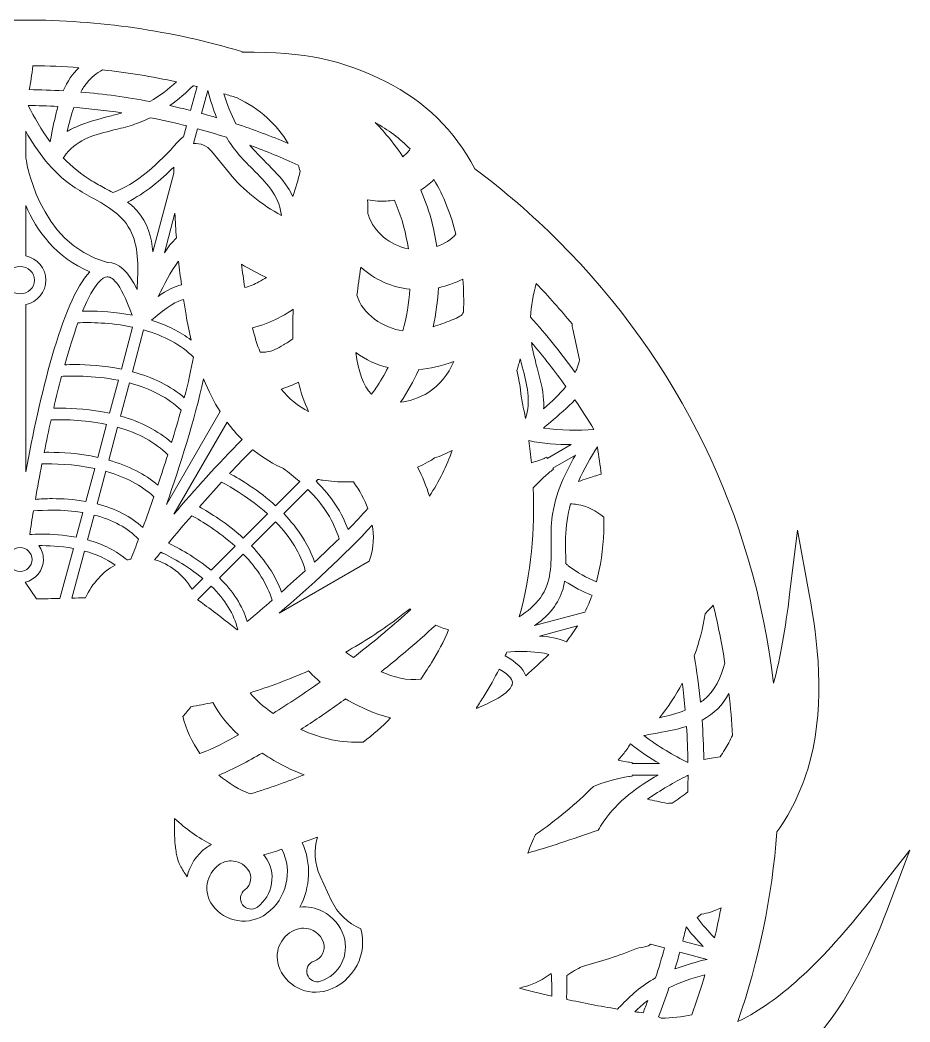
# Model space of a CAD drawing. Header units: millimetres. Extents: x 24 to 1458, y -318 to -24.
# Drawn here: x 1289.9 to 1457.6, y -222.5 to -33.7 of the extents above; entities that cross this region are included whole.
import ezdxf

# ---------------------------------------------------------------- set-up
doc = ezdxf.new("R2010")
doc.units = ezdxf.units.MM
doc.header["$MEASUREMENT"] = 0
doc.layers.add('Layer 1', color=7, linetype='Continuous')

msp = doc.modelspace()

# ---------------------------------------------------------------- linework, layer by layer
at = {"layer": 'Layer 1', "lineweight": 0}
for points, knots in [([(1450.06, -199.76), (1441.17, -211.04), (1433.61, -218.09), (1426.26, -221.92), (1425.91, -222.11), (1425.56, -222.28), (1425.19, -222.46), (1429.17, -210.97), (1431.65, -198.96), (1432.57, -186.73), (1435.46, -182.67), (1437.59, -178.06), (1438.89, -173.01), (1441.72, -162.01), (1440.25, -150.6), (1438.65, -141.89), (1438.65, -141.89), (1436.43, -129.85), (1436.43, -129.85), (1436.43, -129.85), (1434.96, -142), (1434.96, -142), (1434.18, -148.44), (1433.19, -153.93), (1431.95, -158.7), (1428.16, -126.94), (1414.15, -98.15), (1391.36, -75.36), (1386.45, -70.46), (1381.16, -65.88), (1375.62, -61.75), (1371.84, -54.53), (1366.21, -49.03), (1358.91, -45.38), (1350.46, -41.16), (1343.87, -39.79), (1331.86, -39.76), (1331.86, -39.76), (1331.77, -39.7), (1331.77, -39.7), (1331.77, -39.7), (1331.68, -39.66), (1331.68, -39.66), (1318.5, -35.72), (1304.76, -33.73), (1290.86, -33.73), (1277.04, -33.73), (1263.38, -35.71), (1250.25, -39.61), (1236.73, -39.43), (1229.9, -40.71), (1221.01, -45.1), (1212.74, -49.19), (1206.62, -55.64), (1202.85, -64.26), (1198.46, -67.73), (1194.25, -71.46), (1190.36, -75.36), (1178.25, -87.47), (1168.55, -101.4), (1161.52, -116.77), (1154.72, -131.63), (1150.59, -147.48), (1149.23, -163.89), (1147.17, -157.94), (1145.65, -150.56), (1144.58, -141.42), (1144.58, -141.42), (1143.15, -129.25), (1143.15, -129.25), (1143.15, -129.25), (1140.89, -141.29), (1140.89, -141.29), (1139.25, -149.99), (1137.73, -161.4), (1140.52, -172.41), (1142.16, -178.88), (1145.22, -184.76), (1149.37, -189.42), (1150.46, -200.93), (1152.94, -212.25), (1156.75, -223.1), (1155.46, -222.6), (1154.19, -222.02), (1152.95, -221.37), (1145.62, -217.5), (1138.09, -210.43), (1129.24, -199.11), (1129.24, -199.11), (1121.7, -189.46), (1121.7, -189.46), (1121.7, -189.46), (1126.02, -200.92), (1126.02, -200.92), (1129.15, -209.2), (1133.78, -219.73), (1141.9, -227.7), (1148.04, -233.73), (1155.66, -237.66), (1163.36, -238.78), (1167.64, -247.45), (1172.86, -255.72), (1178.87, -263.39), (1177.03, -267.47), (1174.99, -273), (1175.47, -276.57), (1175.69, -278.15), (1176.34, -279.33), (1177.42, -280.09), (1178.08, -284.55), (1180.56, -287.81), (1181.31, -288.7), (1182.15, -289.71), (1183.21, -290.63), (1184.49, -291.44), (1187.1, -293.11), (1190.3, -293.99), (1193.75, -294), (1194.51, -293.99), (1195.23, -293.96), (1195.89, -293.89), (1195.89, -293.89), (1199.12, -293.55), (1199.12, -293.55), (1199.12, -293.55), (1197.2, -290.94), (1197.2, -290.94), (1196.11, -289.43), (1195.37, -287.52), (1195.1, -285.48), (1196.21, -286.44), (1196.89, -287.61), (1197.65, -288.93), (1197.65, -288.93), (1199.96, -292.91), (1199.96, -292.91), (1199.96, -292.91), (1201.08, -288.45), (1201.08, -288.45), (1201.25, -287.77), (1201.37, -287.07), (1201.45, -286.34), (1213.95, -296.5), (1227.92, -304.37), (1242.97, -309.75), (1258.28, -315.22), (1274.39, -317.99), (1290.86, -317.99), (1322.72, -317.99), (1352.75, -307.74), (1377.75, -288.34), (1377.79, -288.5), (1377.82, -288.66), (1377.86, -288.81), (1377.86, -288.81), (1378.96, -293.27), (1378.96, -293.27), (1378.96, -293.27), (1381.28, -289.3), (1381.28, -289.3), (1382.05, -287.99), (1382.74, -286.82), (1383.86, -285.87), (1383.57, -287.9), (1382.83, -289.81), (1381.73, -291.31), (1381.73, -291.31), (1379.8, -293.92), (1379.8, -293.92), (1379.8, -293.92), (1383.03, -294.27), (1383.03, -294.27), (1383.74, -294.34), (1384.46, -294.38), (1385.21, -294.39), (1388.64, -294.39), (1391.83, -293.51), (1394.44, -291.86), (1395.72, -291.06), (1396.79, -290.14), (1397.63, -289.14), (1398.38, -288.25), (1400.87, -285), (1401.55, -280.54), (1402.64, -279.79), (1403.3, -278.61), (1403.52, -277.03), (1403.95, -273.89), (1402.39, -269.18), (1400.98, -265.72), (1407.77, -257.43), (1413.6, -248.39), (1418.33, -238.84), (1425.13, -237.33), (1431.85, -233.59), (1437.28, -228.3), (1445.43, -220.37), (1450.11, -209.85), (1453.27, -201.58), (1453.27, -201.58), (1457.64, -190.14), (1457.64, -190.14), (1457.64, -190.14), (1450.06, -199.76), (1450.06, -199.76)], [0, 0, 0, 0, 1, 1, 1, 2, 2, 2, 3, 3, 3, 4, 4, 4, 5, 5, 5, 6, 6, 6, 7, 7, 7, 8, 8, 8, 9, 9, 9, 10, 10, 10, 11, 11, 11, 12, 12, 12, 13, 13, 13, 14, 14, 14, 15, 15, 15, 16, 16, 16, 17, 17, 17, 18, 18, 18, 19, 19, 19, 20, 20, 20, 21, 21, 21, 22, 22, 22, 23, 23, 23, 24, 24, 24, 25, 25, 25, 26, 26, 26, 27, 27, 27, 28, 28, 28, 29, 29, 29, 30, 30, 30, 31, 31, 31, 32, 32, 32, 33, 33, 33, 34, 34, 34, 35, 35, 35, 36, 36, 36, 37, 37, 37, 38, 38, 38, 39, 39, 39, 40, 40, 40, 41, 41, 41, 42, 42, 42, 43, 43, 43, 44, 44, 44, 45, 45, 45, 46, 46, 46, 47, 47, 47, 48, 48, 48, 49, 49, 49, 50, 50, 50, 51, 51, 51, 52, 52, 52, 53, 53, 53, 54, 54, 54, 55, 55, 55, 56, 56, 56, 57, 57, 57, 58, 58, 58, 59, 59, 59, 60, 60, 60, 61, 61, 61, 62, 62, 62, 63, 63, 63, 64, 64, 64, 65, 65, 65, 66, 66, 66, 67, 67, 67, 68, 68, 68, 68]), ([(1292.33, -42.34), (1295.23, -42.37), (1298.13, -42.49), (1301.01, -42.71), (1299.81, -43.85), (1298.84, -45.29), (1298.07, -47.07), (1295.91, -46.94), (1293.75, -46.87), (1291.63, -46.84), (1291.91, -45.62), (1292.14, -44.05), (1292.33, -42.34)], [0, 0, 0, 0, 1, 1, 1, 2, 2, 2, 3, 3, 3, 4, 4, 4, 4]), ([(1302.48, -45.6), (1303.36, -44.51), (1304.37, -43.73), (1305.48, -43.12), (1310.17, -43.63), (1314.81, -44.38), (1319.41, -45.38), (1317.87, -46.76), (1316.21, -48.05), (1314.37, -49.08), (1310.07, -48.27), (1305.7, -47.67), (1301.35, -47.3), (1301.7, -46.67), (1302.07, -46.11), (1302.48, -45.6)], [0, 0, 0, 0, 1, 1, 1, 2, 2, 2, 3, 3, 3, 4, 4, 4, 5, 5, 5, 5]), ([(1323.28, -46.28), (1323.28, -46.28), (1322.07, -50.78), (1322.07, -50.78), (1320.81, -50.46), (1319.5, -50.15), (1318.16, -49.86), (1319.77, -48.69), (1321.23, -47.4), (1322.56, -46.1), (1322.8, -46.16), (1323.04, -46.22), (1323.28, -46.28)], [0, 0, 0, 0, 1, 1, 1, 2, 2, 2, 3, 3, 3, 4, 4, 4, 4]), ([(1325.3, -47), (1325.81, -48.96), (1326.35, -50.62), (1326.96, -52.13), (1326.08, -51.87), (1325.14, -51.6), (1324.14, -51.33), (1324.14, -51.33), (1325.3, -47), (1325.3, -47)], [0, 0, 0, 0, 1, 1, 1, 2, 2, 2, 3, 3, 3, 3]), ([(1330.7, -48.35), (1335.22, -50.45), (1338.36, -53.5), (1340.43, -56.97), (1340.4, -56.96), (1340.37, -56.94), (1340.34, -56.93), (1337.21, -55.61), (1333.93, -54.38), (1330.59, -53.27), (1329.66, -51.5), (1328.95, -49.64), (1328.35, -47.64), (1329.14, -47.87), (1329.92, -48.11), (1330.7, -48.35)], [0, 0, 0, 0, 1, 1, 1, 2, 2, 2, 3, 3, 3, 4, 4, 4, 5, 5, 5, 5]), ([(1297.05, -50.02), (1296.6, -51.6), (1296.26, -53.28), (1295.93, -54.91), (1295.81, -55.49), (1295.69, -56.08), (1295.56, -56.67), (1293.94, -54.45), (1292.59, -52.02), (1291.45, -49.84), (1293.27, -49.86), (1295.15, -49.92), (1297.05, -50.02)], [0, 0, 0, 0, 1, 1, 1, 2, 2, 2, 3, 3, 3, 4, 4, 4, 4]), ([(1298.78, -54.76), (1299.15, -53.19), (1299.54, -51.65), (1300.06, -50.2), (1303.05, -50.43), (1306.08, -50.77), (1309.1, -51.22), (1308.24, -51.48), (1307.37, -51.71), (1306.51, -51.93), (1304.57, -52.45), (1302.56, -52.98), (1300.65, -53.78), (1299.99, -54.06), (1299.36, -54.39), (1298.78, -54.76)], [0, 0, 0, 0, 1, 1, 1, 2, 2, 2, 3, 3, 3, 4, 4, 4, 5, 5, 5, 5]), ([(1307.59, -54.45), (1308.74, -54.17), (1309.92, -53.88), (1311.09, -53.51), (1312.22, -53.15), (1313.31, -52.7), (1314.43, -52.14), (1316.72, -52.58), (1319.03, -53.1), (1321.3, -53.67), (1321.3, -53.67), (1320.74, -55.76), (1320.74, -55.76), (1320.53, -55.83), (1320.35, -55.95), (1320.19, -56.13), (1316.82, -59.81), (1313, -63.98), (1307.8, -66.11), (1307.67, -66.16), (1307.54, -66.21), (1307.41, -66.26), (1306.93, -65.99), (1306.44, -65.72), (1305.95, -65.45), (1305.09, -64.99), (1304.28, -64.55), (1303.52, -64.07), (1301.46, -62.8), (1299.67, -61.36), (1298.07, -59.68), (1298.25, -59.42), (1298.43, -59.18), (1298.61, -58.95), (1300.92, -56.08), (1304.16, -55.29), (1307.59, -54.45)], [0, 0, 0, 0, 1, 1, 1, 2, 2, 2, 3, 3, 3, 4, 4, 4, 5, 5, 5, 6, 6, 6, 7, 7, 7, 8, 8, 8, 9, 9, 9, 10, 10, 10, 11, 11, 11, 12, 12, 12, 12]), ([(1290.99, -54.69), (1293.17, -58.5), (1295.83, -62.26), (1299.89, -65.04), (1301.03, -65.81), (1302.23, -66.49), (1303.4, -67.15), (1306.51, -68.9), (1309.45, -70.55), (1310.94, -73.84), (1312.33, -76.9), (1312.19, -80.74), (1311.97, -84.52), (1310.3, -81.09), (1308.49, -79.41), (1306.46, -79.41), (1306.43, -79.41), (1306.4, -79.41), (1306.37, -79.41), (1293.14, -75.93), (1290.99, -59.58), (1290.99, -59.58), (1290.99, -59.58), (1290.99, -54.69), (1290.99, -54.69)], [0, 0, 0, 0, 1, 1, 1, 2, 2, 2, 3, 3, 3, 4, 4, 4, 5, 5, 5, 6, 6, 6, 7, 7, 7, 8, 8, 8, 8]), ([(1328.8, -55.82), (1329.45, -56.9), (1330.13, -57.87), (1330.9, -58.78), (1331.78, -59.84), (1332.76, -60.82), (1333.71, -61.77), (1336.23, -64.3), (1338.62, -66.69), (1339.15, -70.28), (1339.17, -70.38), (1339.18, -70.47), (1339.19, -70.56), (1335.48, -68.56), (1331.94, -65.73), (1329.39, -62.61), (1329.39, -62.61), (1325.98, -58.44), (1325.98, -58.44), (1325.14, -57.42), (1323.89, -56.9), (1322.63, -56.98), (1322.63, -56.98), (1323.37, -54.21), (1323.37, -54.21), (1325.2, -54.71), (1327.02, -55.25), (1328.8, -55.82)], [0, 0, 0, 0, 1, 1, 1, 2, 2, 2, 3, 3, 3, 4, 4, 4, 5, 5, 5, 6, 6, 6, 7, 7, 7, 8, 8, 8, 9, 9, 9, 9]), ([(1363.44, -58.03), (1363.05, -58.58), (1362.59, -59.07), (1362.06, -59.48), (1360.99, -57.85), (1359.81, -56.3), (1358.54, -54.85), (1357.99, -54.22), (1357.42, -53.61), (1356.84, -53.02), (1359.29, -54.4), (1361.51, -56.08), (1363.44, -58.03)], [0, 0, 0, 0, 1, 1, 1, 2, 2, 2, 3, 3, 3, 4, 4, 4, 4]), ([(1342.7, -62.21), (1342.35, -63.82), (1341.84, -65.44), (1341.31, -66.98), (1341.04, -66.38), (1340.72, -65.79), (1340.35, -65.22), (1339.18, -63.46), (1337.69, -61.98), (1336.25, -60.55), (1335.4, -59.7), (1334.52, -58.83), (1333.73, -57.91), (1333.57, -57.72), (1333.41, -57.53), (1333.25, -57.34), (1336.32, -58.46), (1339.36, -59.7), (1342.33, -61.05), (1342.46, -61.44), (1342.59, -61.82), (1342.7, -62.21)], [0, 0, 0, 0, 1, 1, 1, 2, 2, 2, 3, 3, 3, 4, 4, 4, 5, 5, 5, 6, 6, 6, 7, 7, 7, 7]), ([(1318.89, -61.43), (1318.89, -61.43), (1318.91, -62.58), (1318.91, -62.58), (1318.91, -62.58), (1314.93, -77.43), (1314.93, -77.43), (1314.72, -74.69), (1313.97, -71.93), (1311.91, -69.62), (1311.43, -69.08), (1310.85, -68.55), (1310.17, -68.04), (1313.56, -66.34), (1316.37, -63.94), (1318.89, -61.43)], [0, 0, 0, 0, 1, 1, 1, 2, 2, 2, 3, 3, 3, 4, 4, 4, 5, 5, 5, 5]), ([(1367.91, -63.8), (1369.72, -66.83), (1371.12, -70.28), (1372.06, -74.1), (1371.15, -75.11), (1369.91, -75.9), (1368.46, -76.4), (1367.94, -72.76), (1366.93, -69.19), (1365.45, -65.78), (1366.33, -65.22), (1367.15, -64.55), (1367.91, -63.8)], [0, 0, 0, 0, 1, 1, 1, 2, 2, 2, 3, 3, 3, 4, 4, 4, 4]), ([(1355.41, -67.59), (1356.02, -67.72), (1356.65, -67.8), (1357.31, -67.84), (1358.36, -67.91), (1359.42, -67.86), (1360.47, -67.68), (1360.59, -67.95), (1360.7, -68.21), (1360.81, -68.48), (1361.91, -71.14), (1362.67, -73.95), (1363.1, -76.84), (1359.64, -76.2), (1356.64, -73.74), (1355.58, -70.53), (1355.54, -70.42), (1355.5, -70.31), (1355.45, -70.2), (1355.46, -69.33), (1355.45, -68.46), (1355.41, -67.59)], [0, 0, 0, 0, 1, 1, 1, 2, 2, 2, 3, 3, 3, 4, 4, 4, 5, 5, 5, 6, 6, 6, 7, 7, 7, 7]), ([(1290.99, -68.7), (1293.04, -73.36), (1296.68, -78.56), (1303.05, -81.16), (1297.77, -86.75), (1293.52, -105.2), (1290.99, -118.84), (1290.99, -118.84), (1290.99, -87.36), (1290.99, -87.36), (1293.18, -86.88), (1294.79, -84.97), (1294.79, -82.76), (1294.79, -80.54), (1293.18, -78.64), (1290.99, -78.16), (1290.99, -78.16), (1290.99, -68.7), (1290.99, -68.7)], [0, 0, 0, 0, 1, 1, 1, 2, 2, 2, 3, 3, 3, 4, 4, 4, 5, 5, 5, 6, 6, 6, 6]), ([(1317.11, -77.59), (1317.11, -77.59), (1319.1, -70.14), (1319.1, -70.14), (1319.17, -71.71), (1319.26, -73.25), (1319.38, -74.79), (1318.52, -75.62), (1317.77, -76.58), (1317.11, -77.59)], [0, 0, 0, 0, 1, 1, 1, 2, 2, 2, 3, 3, 3, 3]), ([(1319.72, -79.26), (1319.74, -79.23), (1319.76, -79.2), (1319.78, -79.18), (1319.94, -80.64), (1320.13, -82.13), (1320.34, -83.66), (1319.06, -83.94), (1317.6, -84.66), (1315.92, -85.84), (1315.92, -85.84), (1315.93, -85.84), (1315.93, -85.83), (1317.07, -83.55), (1318.25, -81.2), (1319.72, -79.26)], [0, 0, 0, 0, 1, 1, 1, 2, 2, 2, 3, 3, 3, 4, 4, 4, 5, 5, 5, 5]), ([(1292.65, -82.76), (1292.65, -84.18), (1291.42, -85.34), (1289.92, -85.34), (1288.41, -85.34), (1287.18, -84.18), (1287.18, -82.76), (1287.18, -81.34), (1288.41, -80.18), (1289.92, -80.18), (1291.42, -80.18), (1292.65, -81.34), (1292.65, -82.76)], [0, 0, 0, 0, 1, 1, 1, 2, 2, 2, 3, 3, 3, 4, 4, 4, 4]), ([(1334.91, -83.08), (1334.11, -83.5), (1333.19, -83.93), (1332.26, -84.14), (1332.03, -82.63), (1331.83, -81.18), (1331.66, -79.76), (1333.2, -80.69), (1334.78, -81.52), (1336.38, -82.24), (1335.95, -82.51), (1335.47, -82.79), (1334.91, -83.08)], [0, 0, 0, 0, 1, 1, 1, 2, 2, 2, 3, 3, 3, 4, 4, 4, 4]), ([(1354.16, -80.31), (1356.66, -82.62), (1359.91, -84.09), (1363.4, -84.47), (1363.23, -87.11), (1362.78, -89.72), (1362.05, -92.27), (1358.6, -91.93), (1354.21, -89.01), (1353.42, -85.56), (1353.6, -83.9), (1353.85, -82.14), (1354.16, -80.31)], [0, 0, 0, 0, 1, 1, 1, 2, 2, 2, 3, 3, 3, 4, 4, 4, 4]), ([(1301.68, -88.6), (1303.95, -83.13), (1305.57, -82.19), (1306.34, -82.13), (1307, -82.09), (1308.75, -82.74), (1311.02, -89.36), (1307.82, -88.74), (1304.84, -88.58), (1302.7, -88.58), (1302.34, -88.58), (1301.99, -88.59), (1301.68, -88.6)], [0, 0, 0, 0, 1, 1, 1, 2, 2, 2, 3, 3, 3, 4, 4, 4, 4]), ([(1373.5, -88.76), (1373.19, -89.44), (1372.73, -89.68), (1371.2, -90.29), (1370.11, -90.72), (1368.95, -91.16), (1367.75, -91.52), (1368.3, -89.11), (1368.65, -86.64), (1368.79, -84.17), (1370.36, -83.82), (1371.93, -83.26), (1373.38, -82.53), (1373.53, -84.59), (1373.57, -86.68), (1373.5, -88.76)], [0, 0, 0, 0, 1, 1, 1, 2, 2, 2, 3, 3, 3, 4, 4, 4, 5, 5, 5, 5]), ([(1387.18, -83.37), (1389.53, -85.82), (1391.81, -88.37), (1393.97, -90.99), (1393.96, -91.32), (1393.99, -91.66), (1394.07, -91.99), (1394.07, -91.99), (1395.36, -97.77), (1395.36, -97.77), (1395.25, -98.28), (1395.11, -98.79), (1394.91, -99.3), (1394.8, -99.58), (1394.68, -99.85), (1394.54, -100.13), (1391.95, -96.55), (1389.12, -93.04), (1386.14, -89.71), (1386.26, -87.6), (1386.63, -85.53), (1387.18, -83.37)], [0, 0, 0, 0, 1, 1, 1, 2, 2, 2, 3, 3, 3, 4, 4, 4, 5, 5, 5, 6, 6, 6, 7, 7, 7, 7]), ([(1320.73, -86.37), (1320.88, -87.32), (1321.03, -88.28), (1321.2, -89.26), (1321.48, -90.95), (1321.81, -92.55), (1322.18, -94.06), (1320.08, -92.47), (1317.57, -91.2), (1314.67, -90.29), (1317.71, -87.66), (1319.59, -86.67), (1320.73, -86.37)], [0, 0, 0, 0, 1, 1, 1, 2, 2, 2, 3, 3, 3, 4, 4, 4, 4]), ([(1341.34, -93.78), (1340.78, -94.25), (1340.14, -94.64), (1339.57, -94.96), (1338.47, -95.59), (1337.4, -96.16), (1336.44, -96.28), (1336.06, -96.33), (1335.64, -96.34), (1335.16, -96.31), (1334.61, -94.89), (1334.12, -93.35), (1333.7, -91.72), (1335.55, -91.34), (1337.19, -90.6), (1338.59, -89.89), (1339.64, -89.35), (1340.58, -88.81), (1341.42, -88.24), (1341.31, -90.18), (1341.28, -92.04), (1341.34, -93.78)], [0, 0, 0, 0, 1, 1, 1, 2, 2, 2, 3, 3, 3, 4, 4, 4, 5, 5, 5, 6, 6, 6, 7, 7, 7, 7]), ([(1311.13, -91.61), (1311.13, -91.61), (1309.01, -99.51), (1309.01, -99.51), (1305.66, -98.82), (1302.53, -98.65), (1300.29, -98.65), (1299.52, -98.65), (1298.86, -98.67), (1298.33, -98.7), (1299.17, -95.68), (1300.01, -93.02), (1300.83, -90.78), (1303, -90.69), (1306.9, -90.71), (1311.13, -91.61)], [0, 0, 0, 0, 1, 1, 1, 2, 2, 2, 3, 3, 3, 4, 4, 4, 5, 5, 5, 5]), ([(1322.59, -97.25), (1322.18, -99.5), (1321.61, -102.07), (1320.87, -104.91), (1318.3, -102.71), (1315.02, -101.07), (1311.1, -100.01), (1311.1, -100.01), (1313.21, -92.13), (1313.21, -92.13), (1317.12, -93.23), (1320.27, -94.95), (1322.59, -97.25)], [0, 0, 0, 0, 1, 1, 1, 2, 2, 2, 3, 3, 3, 4, 4, 4, 4]), ([(1388.59, -105.39), (1388.46, -103.29), (1387.92, -101.26), (1387.38, -99.3), (1387.07, -98.14), (1386.75, -96.94), (1386.52, -95.75), (1386.43, -95.33), (1386.37, -94.91), (1386.31, -94.47), (1388.58, -97.16), (1390.75, -99.96), (1392.78, -102.8), (1391.6, -104.25), (1390.18, -105.58), (1388.59, -106.98), (1388.62, -106.46), (1388.63, -105.93), (1388.59, -105.39)], [0, 0, 0, 0, 1, 1, 1, 2, 2, 2, 3, 3, 3, 4, 4, 4, 5, 5, 5, 6, 6, 6, 6]), ([(1359.28, -99.23), (1358.57, -100.6), (1357.8, -101.9), (1356.98, -103.12), (1356.71, -103.51), (1356.42, -103.88), (1356.14, -104.23), (1354.63, -102.64), (1353.65, -99.98), (1353.23, -96.41), (1355.05, -97.75), (1357.1, -98.71), (1359.28, -99.23)], [0, 0, 0, 0, 1, 1, 1, 2, 2, 2, 3, 3, 3, 4, 4, 4, 4]), ([(1365.04, -99.62), (1367.14, -99.43), (1369.33, -98.92), (1371.68, -98.06), (1370.58, -100.56), (1369, -102.5), (1366.97, -103.83), (1365.03, -105.09), (1363.09, -105.59), (1361.64, -105.77), (1362.93, -103.83), (1364.05, -101.81), (1364.99, -99.74), (1365.01, -99.7), (1365.02, -99.66), (1365.04, -99.62)], [0, 0, 0, 0, 1, 1, 1, 2, 2, 2, 3, 3, 3, 4, 4, 4, 5, 5, 5, 5]), ([(1384.17, -97.55), (1384.3, -98.06), (1384.44, -98.58), (1384.57, -99.08), (1385.46, -102.41), (1386.29, -105.56), (1385.16, -108.81), (1384.99, -107.85), (1384.81, -106.91), (1384.63, -105.99), (1384.63, -105.99), (1384.27, -104.23), (1384.27, -104.23), (1384.27, -104.18), (1384.27, -104.13), (1384.28, -104.08), (1384.28, -103.93), (1384.27, -103.78), (1384.26, -103.64), (1384.26, -103.64), (1384.25, -103.56), (1384.25, -103.56), (1384.25, -103.49), (1384.24, -103.42), (1384.22, -103.33), (1384.05, -102.15), (1383.83, -100.95), (1383.57, -99.75), (1383.79, -99.03), (1383.99, -98.3), (1384.17, -97.55)], [0, 0, 0, 0, 1, 1, 1, 2, 2, 2, 3, 3, 3, 4, 4, 4, 5, 5, 5, 6, 6, 6, 7, 7, 7, 8, 8, 8, 9, 9, 9, 10, 10, 10, 10]), ([(1308.45, -101.62), (1308.45, -101.62), (1306.78, -107.83), (1306.78, -107.83), (1303.28, -107.06), (1299.99, -106.88), (1297.63, -106.88), (1297.12, -106.88), (1296.66, -106.89), (1296.25, -106.9), (1296.74, -104.79), (1297.24, -102.77), (1297.74, -100.88), (1299.21, -100.79), (1303.62, -100.65), (1308.45, -101.62)], [0, 0, 0, 0, 1, 1, 1, 2, 2, 2, 3, 3, 3, 4, 4, 4, 5, 5, 5, 5]), ([(1317.51, -125), (1320.04, -117.77), (1322.85, -108.97), (1324.5, -101.37), (1325.43, -103.67), (1326.47, -105.71), (1327.6, -107.51), (1327.6, -107.51), (1317.51, -125), (1317.51, -125)], [0, 0, 0, 0, 1, 1, 1, 2, 2, 2, 3, 3, 3, 3]), ([(1339.1, -103.27), (1340.27, -102.96), (1341.36, -102.47), (1342.37, -101.95), (1342.85, -103.98), (1343.49, -105.82), (1344.3, -107.48), (1342.35, -106.52), (1340.61, -105.11), (1339.1, -103.27)], [0, 0, 0, 0, 1, 1, 1, 2, 2, 2, 3, 3, 3, 3]), ([(1308.86, -108.35), (1308.86, -108.35), (1310.53, -102.11), (1310.53, -102.11), (1314.57, -103.2), (1317.84, -104.92), (1320.25, -107.24), (1319.72, -109.18), (1319.12, -111.24), (1318.47, -113.36), (1315.95, -111.13), (1312.72, -109.45), (1308.86, -108.35)], [0, 0, 0, 0, 1, 1, 1, 2, 2, 2, 3, 3, 3, 4, 4, 4, 4]), ([(1388.54, -110.62), (1388.99, -110.23), (1389.44, -109.85), (1389.88, -109.48), (1391.47, -108.15), (1393.1, -106.77), (1394.49, -105.29), (1395.74, -107.14), (1396.94, -109.02), (1398.08, -110.91), (1395.17, -111.04), (1391.83, -111.1), (1388.54, -110.62)], [0, 0, 0, 0, 1, 1, 1, 2, 2, 2, 3, 3, 3, 4, 4, 4, 4]), ([(1306.22, -109.94), (1306.22, -109.94), (1304.56, -116.14), (1304.56, -116.14), (1301.01, -115.36), (1297.66, -115.19), (1295.37, -115.19), (1295.05, -115.19), (1294.74, -115.19), (1294.46, -115.2), (1294.88, -113.11), (1295.31, -111.05), (1295.76, -109.07), (1297.67, -109), (1301.8, -108.99), (1306.22, -109.94)], [0, 0, 0, 0, 1, 1, 1, 2, 2, 2, 3, 3, 3, 4, 4, 4, 5, 5, 5, 5]), ([(1331.75, -112.8), (1327.25, -117.32), (1322.73, -122.38), (1318.91, -126.86), (1318.91, -126.86), (1328.94, -109.49), (1328.94, -109.49), (1329.84, -110.72), (1330.78, -111.81), (1331.75, -112.8)], [0, 0, 0, 0, 1, 1, 1, 2, 2, 2, 3, 3, 3, 3]), ([(1306.64, -116.66), (1306.64, -116.66), (1308.3, -110.46), (1308.3, -110.46), (1312.24, -111.58), (1315.42, -113.32), (1317.76, -115.64), (1317.18, -117.49), (1316.55, -119.41), (1315.89, -121.36), (1313.42, -119.29), (1310.32, -117.71), (1306.64, -116.66)], [0, 0, 0, 0, 1, 1, 1, 2, 2, 2, 3, 3, 3, 4, 4, 4, 4]), ([(1393.77, -113.74), (1393.77, -113.74), (1389.27, -116.33), (1389.27, -116.33), (1389.27, -116.33), (1389.18, -116.12), (1389.18, -116.12), (1389.18, -116.12), (1388.73, -116.32), (1388.73, -116.32), (1388.71, -116.33), (1387.79, -116.73), (1386.28, -117.17), (1386.15, -115.75), (1385.99, -114.35), (1385.81, -112.99), (1388.51, -113.57), (1391.18, -113.73), (1393.77, -113.74)], [0, 0, 0, 0, 1, 1, 1, 2, 2, 2, 3, 3, 3, 4, 4, 4, 5, 5, 5, 6, 6, 6, 6]), ([(1338.07, -125.25), (1334.86, -122.33), (1331.48, -120.29), (1329.42, -119.19), (1330.91, -117.6), (1332.35, -116.1), (1333.73, -114.72), (1333.82, -114.77), (1333.94, -114.83), (1334.07, -114.89), (1335.85, -116.32), (1337.7, -117.43), (1339.55, -118.27), (1340.55, -118.99), (1341.59, -119.8), (1342.62, -120.71), (1342.62, -120.71), (1338.07, -125.25), (1338.07, -125.25)], [0, 0, 0, 0, 1, 1, 1, 2, 2, 2, 3, 3, 3, 4, 4, 4, 5, 5, 5, 6, 6, 6, 6]), ([(1367.07, -123.47), (1366.51, -121.61), (1365.76, -119.78), (1364.84, -118), (1366.27, -117.36), (1367.34, -116.73), (1368.04, -116.26), (1369.19, -115.87), (1370.3, -115.39), (1371.37, -114.82), (1370.36, -117.74), (1368.92, -120.63), (1367.07, -123.47)], [0, 0, 0, 0, 1, 1, 1, 2, 2, 2, 3, 3, 3, 4, 4, 4, 4]), ([(1399.43, -119.29), (1398.57, -119.56), (1397.71, -119.84), (1396.87, -120.12), (1396.3, -120.31), (1395.73, -120.5), (1395.16, -120.69), (1396.19, -118.35), (1397.49, -116.13), (1398.73, -114.16), (1399.01, -115.94), (1399.25, -117.65), (1399.43, -119.29)], [0, 0, 0, 0, 1, 1, 1, 2, 2, 2, 3, 3, 3, 4, 4, 4, 4]), ([(1386.61, -121.91), (1388.47, -119.86), (1390.03, -118.69), (1390.07, -118.66), (1390.07, -118.66), (1390.48, -118.37), (1390.48, -118.37), (1390.48, -118.37), (1390.35, -118.18), (1390.35, -118.18), (1390.35, -118.18), (1394.59, -115.73), (1394.59, -115.73), (1392.37, -119.53), (1390.45, -123.72), (1390.08, -128.62), (1389.97, -129.99), (1389.99, -131.38), (1390, -132.72), (1390.04, -136.28), (1390.08, -139.65), (1387.98, -142.59), (1386.97, -144.01), (1385.56, -145.17), (1383.98, -146.21), (1386.34, -138), (1386.95, -129.64), (1386.61, -121.91)], [0, 0, 0, 0, 1, 1, 1, 2, 2, 2, 3, 3, 3, 4, 4, 4, 5, 5, 5, 6, 6, 6, 7, 7, 7, 8, 8, 8, 9, 9, 9, 9]), ([(1303.99, -118.25), (1303.99, -118.25), (1302.33, -124.46), (1302.33, -124.46), (1300.05, -124.05), (1297.86, -123.92), (1296.01, -123.92), (1294.76, -123.92), (1293.67, -123.98), (1292.81, -124.05), (1293.19, -121.82), (1293.6, -119.58), (1294.03, -117.37), (1296.17, -117.31), (1299.95, -117.38), (1303.99, -118.25)], [0, 0, 0, 0, 1, 1, 1, 2, 2, 2, 3, 3, 3, 4, 4, 4, 5, 5, 5, 5]), ([(1315.13, -123.56), (1314.47, -125.48), (1313.77, -127.43), (1313.06, -129.36), (1310.83, -127.31), (1307.93, -125.81), (1304.43, -124.91), (1304.43, -124.91), (1306.07, -118.76), (1306.07, -118.76), (1309.79, -119.82), (1312.83, -121.43), (1315.13, -123.56)], [0, 0, 0, 0, 1, 1, 1, 2, 2, 2, 3, 3, 3, 4, 4, 4, 4]), ([(1331.99, -131.34), (1328.93, -128.55), (1325.69, -126.56), (1323.72, -125.48), (1325.13, -123.88), (1326.54, -122.31), (1327.91, -120.82), (1329.61, -121.71), (1333.18, -123.77), (1336.53, -126.8), (1336.53, -126.8), (1331.99, -131.34), (1331.99, -131.34)], [0, 0, 0, 0, 1, 1, 1, 2, 2, 2, 3, 3, 3, 4, 4, 4, 4]), ([(1346.06, -120.3), (1346.36, -120.35), (1346.66, -120.4), (1346.95, -120.44), (1348.41, -120.67), (1349.93, -120.78), (1351.48, -120.78), (1351.9, -120.78), (1352.32, -120.78), (1352.73, -120.76), (1353.9, -122.35), (1354.82, -124.07), (1355.47, -125.8), (1354.35, -127.05), (1353.1, -128.37), (1351.74, -129.76), (1350.6, -126.58), (1348.59, -123.51), (1345.72, -120.64), (1345.72, -120.64), (1346.06, -120.3), (1346.06, -120.3)], [0, 0, 0, 0, 1, 1, 1, 2, 2, 2, 3, 3, 3, 4, 4, 4, 5, 5, 5, 6, 6, 6, 7, 7, 7, 7]), ([(1345.43, -135.89), (1344.36, -132.7), (1342.41, -129.63), (1339.61, -126.75), (1339.61, -126.75), (1344.18, -122.18), (1344.18, -122.18), (1347.14, -125.13), (1349.1, -128.26), (1350.03, -131.47), (1348.6, -132.89), (1347.06, -134.37), (1345.43, -135.89)], [0, 0, 0, 0, 1, 1, 1, 2, 2, 2, 3, 3, 3, 4, 4, 4, 4]), ([(1301.77, -126.56), (1301.77, -126.56), (1300.52, -131.21), (1300.52, -131.21), (1298.12, -130.74), (1295.86, -130.61), (1294.09, -130.61), (1293.14, -130.61), (1292.34, -130.65), (1291.73, -130.69), (1291.95, -129.23), (1292.19, -127.73), (1292.44, -126.24), (1294.18, -126.08), (1297.85, -125.89), (1301.77, -126.56)], [0, 0, 0, 0, 1, 1, 1, 2, 2, 2, 3, 3, 3, 4, 4, 4, 5, 5, 5, 5]), ([(1399.09, -137.35), (1398.93, -138.11), (1398.75, -138.85), (1398.55, -139.58), (1396.7, -138.81), (1394.91, -137.84), (1393.25, -136.57), (1393.09, -136.44), (1392.93, -136.31), (1392.78, -136.18), (1392.78, -135.48), (1392.76, -134.77), (1392.74, -134.08), (1392.72, -133.1), (1392.7, -132.18), (1392.72, -131.28), (1392.79, -129.07), (1393.1, -126.98), (1393.66, -124.91), (1394.08, -124.93), (1394.48, -124.97), (1394.86, -125.02), (1396.88, -125.34), (1398.5, -126.23), (1399.95, -127.39), (1399.98, -131.08), (1399.69, -134.37), (1399.09, -137.35)], [0, 0, 0, 0, 1, 1, 1, 2, 2, 2, 3, 3, 3, 4, 4, 4, 5, 5, 5, 6, 6, 6, 7, 7, 7, 8, 8, 8, 9, 9, 9, 9]), ([(1302.61, -131.69), (1302.61, -131.69), (1303.86, -127.01), (1303.86, -127.01), (1307.4, -127.91), (1310.22, -129.44), (1312.24, -131.56), (1311.77, -132.83), (1311.29, -134.08), (1310.81, -135.31), (1310.57, -135.36), (1310.33, -135.42), (1310.09, -135.48), (1308.1, -133.79), (1305.59, -132.51), (1302.61, -131.69)], [0, 0, 0, 0, 1, 1, 1, 2, 2, 2, 3, 3, 3, 4, 4, 4, 5, 5, 5, 5]), ([(1330.45, -132.88), (1330.45, -132.88), (1325.91, -137.42), (1325.91, -137.42), (1322.94, -134.92), (1319.8, -133.23), (1317.87, -132.31), (1319.31, -130.57), (1320.79, -128.84), (1322.27, -127.14), (1324.15, -128.16), (1327.38, -130.11), (1330.45, -132.88)], [0, 0, 0, 0, 1, 1, 1, 2, 2, 2, 3, 3, 3, 4, 4, 4, 4]), ([(1333.53, -132.83), (1333.53, -132.83), (1338.07, -128.28), (1338.07, -128.28), (1340.93, -131.22), (1342.81, -134.32), (1343.68, -137.5), (1342.24, -138.81), (1340.74, -140.16), (1339.19, -141.52), (1338.09, -138.49), (1336.19, -135.57), (1333.53, -132.83)], [0, 0, 0, 0, 1, 1, 1, 2, 2, 2, 3, 3, 3, 4, 4, 4, 4]), ([(1355.69, -135.72), (1355.69, -135.72), (1338.77, -145.49), (1338.77, -145.49), (1344.46, -140.6), (1351.13, -134.54), (1356.31, -128.89), (1356.6, -130.63), (1356.71, -133.19), (1355.69, -135.72)], [0, 0, 0, 0, 1, 1, 1, 2, 2, 2, 3, 3, 3, 3]), ([(1289.92, -137.64), (1288.67, -137.64), (1287.66, -136.63), (1287.66, -135.38), (1287.66, -134.14), (1288.67, -133.13), (1289.92, -133.13), (1291.16, -133.13), (1292.17, -134.14), (1292.17, -135.38), (1292.17, -136.63), (1291.16, -137.64), (1289.92, -137.64)], [0, 0, 0, 0, 1, 1, 1, 2, 2, 2, 3, 3, 3, 4, 4, 4, 4]), ([(1294.31, -135.38), (1294.31, -134.43), (1294.01, -133.53), (1293.46, -132.78), (1295.08, -132.76), (1297.45, -132.84), (1299.96, -133.31), (1299.96, -133.31), (1297.43, -142.73), (1297.43, -142.73), (1295.96, -142.77), (1294.48, -142.79), (1293.01, -142.81), (1293.01, -142.81), (1290.85, -139.68), (1290.85, -139.68), (1292.83, -139.25), (1294.31, -137.47), (1294.31, -135.38)], [0, 0, 0, 0, 1, 1, 1, 2, 2, 2, 3, 3, 3, 4, 4, 4, 5, 5, 5, 6, 6, 6, 6]), ([(1302.05, -133.79), (1304.29, -134.4), (1306.22, -135.29), (1307.82, -136.43), (1305.54, -137.69), (1303.57, -139.82), (1302.22, -142.59), (1301.37, -142.62), (1300.52, -142.65), (1299.67, -142.68), (1299.67, -142.68), (1302.05, -133.79), (1302.05, -133.79)], [0, 0, 0, 0, 1, 1, 1, 2, 2, 2, 3, 3, 3, 4, 4, 4, 4]), ([(1316.45, -134.02), (1318.04, -134.76), (1321.31, -136.43), (1324.36, -138.97), (1324.36, -138.97), (1322.35, -140.98), (1322.35, -140.98), (1320.57, -138.15), (1318.07, -136.2), (1315.28, -135.45), (1315.67, -134.97), (1316.06, -134.5), (1316.45, -134.02)], [0, 0, 0, 0, 1, 1, 1, 2, 2, 2, 3, 3, 3, 4, 4, 4, 4]), ([(1332.74, -147.04), (1331.84, -144.14), (1330.08, -141.4), (1327.49, -138.86), (1327.49, -138.86), (1331.99, -134.37), (1331.99, -134.37), (1334.68, -137.14), (1336.51, -140.06), (1337.44, -143.05), (1335.9, -144.38), (1334.32, -145.72), (1332.74, -147.04)], [0, 0, 0, 0, 1, 1, 1, 2, 2, 2, 3, 3, 3, 4, 4, 4, 4]), ([(1392.11, -141.33), (1392.11, -141.33), (1392.11, -141.33), (1392.11, -141.33), (1392.31, -140.75), (1392.45, -140.13), (1392.56, -139.44), (1394.23, -140.57), (1395.99, -141.44), (1397.73, -142.15), (1397.34, -143.22), (1396.89, -144.27), (1396.39, -145.29), (1396.39, -145.29), (1386.86, -147.84), (1386.86, -147.84), (1389.12, -146.29), (1391.14, -144.26), (1392.11, -141.33)], [0, 0, 0, 0, 1, 1, 1, 2, 2, 2, 3, 3, 3, 4, 4, 4, 5, 5, 5, 6, 6, 6, 6]), ([(1323.42, -142.94), (1323.42, -142.94), (1325.96, -140.4), (1325.96, -140.4), (1328.57, -142.95), (1330.25, -145.68), (1330.94, -148.53), (1330.9, -148.56), (1330.86, -148.59), (1330.83, -148.63), (1327.37, -145.87), (1324.83, -144.01), (1323.47, -143.05), (1323.45, -143.02), (1323.43, -142.98), (1323.42, -142.94)], [0, 0, 0, 0, 1, 1, 1, 2, 2, 2, 3, 3, 3, 4, 4, 4, 5, 5, 5, 5]), ([(1352.94, -153.7), (1352.87, -153.75), (1352.81, -153.8), (1352.75, -153.85), (1352.21, -153.51), (1351.72, -153.17), (1351.29, -152.83), (1354.64, -150.96), (1357.83, -148.9), (1360.79, -146.69), (1361.65, -146.05), (1362.51, -145.38), (1363.36, -144.69), (1363.42, -144.73), (1363.48, -144.78), (1363.54, -144.83), (1360.51, -147.61), (1357.11, -150.46), (1352.94, -153.7)], [0, 0, 0, 0, 1, 1, 1, 2, 2, 2, 3, 3, 3, 4, 4, 4, 5, 5, 5, 6, 6, 6, 6]), ([(1419.07, -145.61), (1419.55, -145.07), (1420.05, -144.55), (1420.58, -144.02), (1421.46, -147.62), (1422.19, -151.26), (1422.76, -154.92), (1421.97, -157.62), (1420.95, -160.1), (1418.66, -161.93), (1418.5, -162.05), (1418.34, -162.17), (1418.17, -162.29), (1417.87, -159.37), (1417.47, -156.44), (1416.98, -153.54), (1417.9, -151.01), (1418.6, -148.35), (1419.07, -145.61)], [0, 0, 0, 0, 1, 1, 1, 2, 2, 2, 3, 3, 3, 4, 4, 4, 5, 5, 5, 6, 6, 6, 6]), ([(1368.26, -147.74), (1369.07, -148.12), (1369.88, -148.42), (1370.69, -148.66), (1369.75, -150.83), (1368.67, -152.91), (1367.45, -154.84), (1366.72, -156.01), (1366.08, -157), (1365.46, -157.92), (1362.91, -158.32), (1360.26, -157.51), (1357.98, -156.54), (1359.55, -155.29), (1361.06, -154.04), (1362.48, -152.83), (1364.45, -151.15), (1366.38, -149.5), (1368.26, -147.74)], [0, 0, 0, 0, 1, 1, 1, 2, 2, 2, 3, 3, 3, 4, 4, 4, 5, 5, 5, 6, 6, 6, 6]), ([(1394.95, -147.89), (1394.33, -148.92), (1393.64, -149.92), (1392.88, -150.92), (1391.33, -150.22), (1389.57, -149.91), (1387.82, -149.81), (1387.82, -149.81), (1394.95, -147.89), (1394.95, -147.89)], [0, 0, 0, 0, 1, 1, 1, 2, 2, 2, 3, 3, 3, 3]), ([(1381.66, -152.82), (1383.7, -152.71), (1385.75, -152.66), (1387.68, -152.9), (1388.37, -152.99), (1389, -153.12), (1389.59, -153.3), (1388.16, -154.66), (1386.7, -156), (1385.22, -157.31), (1384.74, -155.95), (1383.48, -154.72), (1381.35, -153.55), (1381.45, -153.31), (1381.56, -153.06), (1381.66, -152.82)], [0, 0, 0, 0, 1, 1, 1, 2, 2, 2, 3, 3, 3, 4, 4, 4, 5, 5, 5, 5]), ([(1333.26, -160.5), (1337, -159.36), (1340.71, -157.97), (1344.3, -156.35), (1344.94, -157.08), (1345.66, -157.79), (1346.49, -158.48), (1343.58, -160.54), (1340.59, -162.53), (1337.59, -164.39), (1335.73, -163.11), (1334.28, -161.81), (1333.26, -160.5)], [0, 0, 0, 0, 1, 1, 1, 2, 2, 2, 3, 3, 3, 4, 4, 4, 4]), ([(1375.94, -163.31), (1376.42, -162.58), (1376.91, -161.85), (1377.39, -161.08), (1378.43, -159.42), (1379.36, -157.73), (1380.2, -156.03), (1382.56, -157.36), (1382.75, -158.32), (1382.72, -158.67), (1382.66, -159.48), (1381.66, -161.14), (1375.92, -163.48), (1375.93, -163.42), (1375.93, -163.36), (1375.94, -163.31)], [0, 0, 0, 0, 1, 1, 1, 2, 2, 2, 3, 3, 3, 4, 4, 4, 5, 5, 5, 5]), ([(1414.72, -158.67), (1414.95, -160.38), (1415.14, -162.09), (1415.29, -163.8), (1413.76, -164.41), (1412.08, -164.84), (1410.41, -165.2), (1412.05, -163.21), (1413.49, -161.02), (1414.72, -158.67)], [0, 0, 0, 0, 1, 1, 1, 2, 2, 2, 3, 3, 3, 3]), ([(1326.28, -162.33), (1327.32, -164.45), (1328.9, -166.45), (1331.06, -168.42), (1328.96, -169.64), (1326.44, -170.99), (1323.81, -171.95), (1322.32, -169.79), (1321.22, -167.4), (1320.61, -164.98), (1321.14, -164.43), (1321.63, -163.81), (1322.08, -163.14), (1323.47, -162.91), (1324.87, -162.63), (1326.28, -162.33)], [0, 0, 0, 0, 1, 1, 1, 2, 2, 2, 3, 3, 3, 4, 4, 4, 5, 5, 5, 5]), ([(1342.85, -167.4), (1345.16, -165.92), (1347.45, -164.37), (1349.67, -162.8), (1350.2, -162.43), (1350.72, -162.05), (1351.24, -161.66), (1351.46, -161.79), (1351.68, -161.91), (1351.89, -162.02), (1354, -163.16), (1356.71, -164.49), (1359.74, -165.25), (1358.15, -166.92), (1356.46, -168.41), (1354.6, -169.78), (1350.67, -170.01), (1346.72, -169.21), (1342.85, -167.4)], [0, 0, 0, 0, 1, 1, 1, 2, 2, 2, 3, 3, 3, 4, 4, 4, 5, 5, 5, 6, 6, 6, 6]), ([(1422.74, -171.22), (1422.45, -171.69), (1422.16, -172.15), (1421.86, -172.59), (1420.74, -172.73), (1419.7, -172.88), (1418.79, -173.05), (1418.75, -170.53), (1418.64, -168.05), (1418.46, -165.65), (1420.74, -164.46), (1422.4, -162.81), (1423.53, -160.62), (1423.83, -163.25), (1424.06, -165.89), (1424.2, -168.54), (1423.73, -169.49), (1423.23, -170.4), (1422.74, -171.22)], [0, 0, 0, 0, 1, 1, 1, 2, 2, 2, 3, 3, 3, 4, 4, 4, 5, 5, 5, 6, 6, 6, 6]), ([(1409.22, -168.23), (1411.34, -167.86), (1413.52, -167.47), (1415.54, -166.84), (1415.68, -169.06), (1415.77, -171.35), (1415.8, -173.67), (1413.17, -172.32), (1410.17, -170.66), (1407.48, -168.54), (1408.06, -168.44), (1408.64, -168.33), (1409.22, -168.23)], [0, 0, 0, 0, 1, 1, 1, 2, 2, 2, 3, 3, 3, 4, 4, 4, 4]), ([(1404.11, -171.43), (1404.11, -171.43), (1404.27, -171.21), (1404.27, -171.21), (1404.51, -170.87), (1404.74, -170.5), (1404.95, -170.11), (1406.71, -171.56), (1408.58, -172.77), (1410.45, -173.86), (1410.45, -173.86), (1405.26, -173.86), (1405.26, -173.86), (1405.26, -173.86), (1405.29, -173.63), (1405.29, -173.63), (1405.29, -173.63), (1404.79, -173.58), (1404.79, -173.58), (1404.75, -173.58), (1403.93, -173.48), (1402.65, -173.18), (1403.14, -172.6), (1403.63, -172.02), (1404.11, -171.43)], [0, 0, 0, 0, 1, 1, 1, 2, 2, 2, 3, 3, 3, 4, 4, 4, 5, 5, 5, 6, 6, 6, 7, 7, 7, 8, 8, 8, 8]), ([(1335.52, -171.86), (1335.99, -172.17), (1336.48, -172.48), (1336.97, -172.79), (1339.06, -174.08), (1341.23, -175.14), (1343.45, -175.94), (1340.45, -177.21), (1337.11, -178.4), (1333.3, -179.56), (1331.23, -178.8), (1329.22, -177.59), (1327.41, -176), (1330.21, -174.87), (1332.85, -173.4), (1335.52, -171.86)], [0, 0, 0, 0, 1, 1, 1, 2, 2, 2, 3, 3, 3, 4, 4, 4, 5, 5, 5, 5]), ([(1387.09, -187.24), (1390.96, -184.54), (1394.65, -181.46), (1398.02, -178.14), (1401.7, -176.64), (1404.72, -176.29), (1404.79, -176.28), (1404.79, -176.28), (1405.29, -176.23), (1405.29, -176.23), (1405.29, -176.23), (1405.26, -176), (1405.26, -176), (1405.26, -176), (1410.16, -176), (1410.16, -176), (1406.35, -178.18), (1402.58, -180.85), (1399.81, -184.91), (1399.48, -185.38), (1399.18, -185.88), (1398.88, -186.37), (1393.94, -188.16), (1389.29, -189.63), (1385.63, -190.7), (1386.01, -189.44), (1386.51, -188.29), (1387.09, -187.24)], [0, 0, 0, 0, 1, 1, 1, 2, 2, 2, 3, 3, 3, 4, 4, 4, 5, 5, 5, 6, 6, 6, 7, 7, 7, 8, 8, 8, 9, 9, 9, 9]), ([(1415.76, -179.2), (1414.84, -179.93), (1413.88, -180.62), (1412.84, -181.28), (1412.55, -181.29), (1412.25, -181.32), (1411.96, -181.36), (1411.29, -181.22), (1410.61, -181.08), (1409.95, -180.94), (1409.37, -180.82), (1408.77, -180.7), (1408.18, -180.58), (1410.6, -178.81), (1413.26, -177.36), (1415.59, -176.16), (1415.61, -176.15), (1415.63, -176.14), (1415.65, -176.13), (1415.71, -176.1), (1415.76, -176.08), (1415.82, -176.05), (1415.81, -177.08), (1415.79, -178.14), (1415.76, -179.2)], [0, 0, 0, 0, 1, 1, 1, 2, 2, 2, 3, 3, 3, 4, 4, 4, 5, 5, 5, 6, 6, 6, 7, 7, 7, 8, 8, 8, 8]), ([(1321.39, -195.16), (1320.91, -194.48), (1320.46, -193.76), (1320.1, -193.05), (1320.1, -193.05), (1319.9, -192.66), (1319.9, -192.66), (1319.9, -192.66), (1319.72, -192.2), (1319.72, -192.2), (1319.72, -192.2), (1319.51, -191.45), (1319.51, -191.45), (1319.44, -191.13), (1319.38, -190.81), (1319.32, -190.48), (1319.32, -190.48), (1319.25, -189.95), (1319.25, -189.95), (1319.22, -189.7), (1319.19, -189.44), (1319.16, -189.21), (1319, -187.58), (1319, -185.85), (1319.04, -184.19), (1321.16, -186.16), (1323.51, -187.82), (1325.97, -189.1), (1325.63, -189.28), (1325.3, -189.49), (1324.99, -189.72), (1323.15, -191.07), (1321.89, -193), (1321.39, -195.16)], [0, 0, 0, 0, 1, 1, 1, 2, 2, 2, 3, 3, 3, 4, 4, 4, 5, 5, 5, 6, 6, 6, 7, 7, 7, 8, 8, 8, 9, 9, 9, 10, 10, 10, 11, 11, 11, 11]), ([(1342.26, -216.13), (1342.26, -216.13), (1342.26, -216.13), (1342.26, -216.13), (1340.52, -215.24), (1339.24, -213.74), (1338.64, -211.88), (1337.72, -209.03), (1339.29, -205.96), (1342.14, -205.04), (1342.54, -204.91), (1342.95, -204.85), (1343.35, -204.85), (1345.02, -204.85), (1346.57, -205.91), (1347.11, -207.58), (1347.58, -209.03), (1346.78, -210.59), (1345.33, -211.05), (1344.83, -211.22), (1344.41, -211.57), (1344.17, -212.05), (1343.92, -212.52), (1343.88, -213.06), (1344.05, -213.57), (1344.21, -214.08), (1344.56, -214.49), (1345.04, -214.74), (1345.52, -214.98), (1346.06, -215.02), (1346.56, -214.86), (1350.11, -213.71), (1352.06, -209.9), (1350.92, -206.35), (1350.26, -204.33), (1348.86, -202.69), (1346.97, -201.72), (1345.61, -201.03), (1344.12, -200.74), (1342.64, -200.88), (1344.66, -197.16), (1344.86, -192.65), (1343.11, -188.75), (1344.11, -188.41), (1345.06, -188.07), (1345.96, -187.72), (1345.26, -190.13), (1345.42, -192.73), (1346.48, -195.03), (1346.48, -195.03), (1348.57, -199.6), (1348.57, -199.6), (1349.68, -202.03), (1351.7, -203.96), (1354.16, -204.96), (1354.77, -207.26), (1354.52, -209.67), (1353.43, -211.81), (1352.26, -214.09), (1350.27, -215.79), (1347.82, -216.58), (1345.97, -217.18), (1343.99, -217.02), (1342.26, -216.13)], [0, 0, 0, 0, 1, 1, 1, 2, 2, 2, 3, 3, 3, 4, 4, 4, 5, 5, 5, 6, 6, 6, 7, 7, 7, 8, 8, 8, 9, 9, 9, 10, 10, 10, 11, 11, 11, 12, 12, 12, 13, 13, 13, 14, 14, 14, 15, 15, 15, 16, 16, 16, 17, 17, 17, 18, 18, 18, 19, 19, 19, 20, 20, 20, 21, 21, 21, 21]), ([(1325.2, -196.5), (1325.42, -195.06), (1326.19, -193.8), (1327.36, -192.94), (1328.06, -192.43), (1328.87, -192.18), (1329.68, -192.18), (1330.9, -192.18), (1332.1, -192.74), (1332.87, -193.79), (1333.77, -195.02), (1333.51, -196.75), (1332.28, -197.65), (1331.85, -197.97), (1331.57, -198.43), (1331.49, -198.96), (1331.4, -199.49), (1331.53, -200.01), (1331.85, -200.44), (1332.16, -200.88), (1332.63, -201.16), (1333.16, -201.24), (1333.68, -201.32), (1334.21, -201.19), (1334.64, -200.88), (1336.1, -199.81), (1337.05, -198.24), (1337.33, -196.45), (1337.6, -194.67), (1337.17, -192.88), (1336.1, -191.43), (1336.01, -191.3), (1335.91, -191.18), (1335.81, -191.06), (1337.06, -190.69), (1338.2, -190.34), (1339.27, -190), (1341.37, -194.14), (1340.18, -199.33), (1336.38, -202.11), (1334.81, -203.26), (1332.88, -203.73), (1330.96, -203.44), (1329.03, -203.14), (1327.34, -202.11), (1326.18, -200.54), (1326.18, -200.54), (1326.18, -200.54), (1326.18, -200.54), (1325.33, -199.37), (1324.98, -197.94), (1325.2, -196.5)], [0, 0, 0, 0, 1, 1, 1, 2, 2, 2, 3, 3, 3, 4, 4, 4, 5, 5, 5, 6, 6, 6, 7, 7, 7, 8, 8, 8, 9, 9, 9, 10, 10, 10, 11, 11, 11, 12, 12, 12, 13, 13, 13, 14, 14, 14, 15, 15, 15, 16, 16, 16, 17, 17, 17, 17]), ([(1420.83, -206.67), (1419.63, -205.46), (1418.52, -204.2), (1417.51, -202.86), (1417.78, -202.66), (1418.05, -202.45), (1418.31, -202.22), (1419.58, -202.07), (1420.63, -201.65), (1421.5, -201.25), (1421.68, -201.17), (1421.86, -201.09), (1422.03, -201), (1421.67, -202.9), (1421.27, -204.79), (1420.83, -206.67)], [0, 0, 0, 0, 1, 1, 1, 2, 2, 2, 3, 3, 3, 4, 4, 4, 5, 5, 5, 5]), ([(1418.68, -208.32), (1418.68, -208.32), (1414.82, -207.29), (1414.82, -207.29), (1415.05, -206.39), (1415.26, -205.51), (1415.47, -204.63), (1416.37, -205.82), (1417.42, -207.03), (1418.68, -208.32)], [0, 0, 0, 0, 1, 1, 1, 2, 2, 2, 3, 3, 3, 3]), ([(1406.06, -216.73), (1405.01, -217.61), (1404.03, -218.59), (1403.08, -219.53), (1402.89, -219.73), (1402.69, -219.92), (1402.5, -220.11), (1399.2, -219.57), (1395.97, -218.94), (1392.94, -218.28), (1392.93, -217.54), (1392.94, -216.75), (1392.96, -215.92), (1392.98, -215.23), (1392.99, -214.51), (1392.99, -213.78), (1393.93, -213.13), (1394.89, -212.56), (1395.88, -212.06), (1399.33, -211.18), (1402.77, -210.05), (1406.1, -208.69), (1406.68, -208.56), (1407.26, -208.45), (1407.83, -208.33), (1407.85, -208.33), (1407.87, -208.32), (1407.89, -208.32), (1408.22, -208.28), (1408.53, -208.12), (1408.76, -207.88), (1408.76, -207.88), (1411.38, -208.58), (1411.38, -208.58), (1410.86, -210.51), (1410.3, -212.4), (1409.7, -214.23), (1408.37, -214.97), (1407.18, -215.79), (1406.06, -216.73)], [0, 0, 0, 0, 1, 1, 1, 2, 2, 2, 3, 3, 3, 4, 4, 4, 5, 5, 5, 6, 6, 6, 7, 7, 7, 8, 8, 8, 9, 9, 9, 10, 10, 10, 11, 11, 11, 12, 12, 12, 13, 13, 13, 13]), ([(1413.35, -212.54), (1413.66, -211.53), (1413.96, -210.48), (1414.26, -209.36), (1414.26, -209.36), (1419.43, -210.74), (1419.43, -210.74), (1417.47, -211.2), (1415.38, -211.76), (1413.35, -212.54)], [0, 0, 0, 0, 1, 1, 1, 2, 2, 2, 3, 3, 3, 3]), ([(1384.03, -216.16), (1384.41, -216.05), (1384.78, -215.95), (1385.15, -215.85), (1386.91, -215.36), (1388.58, -214.52), (1390.02, -213.4), (1390.11, -214.59), (1390.13, -215.83), (1390.15, -217.12), (1390.15, -217.29), (1390.15, -217.48), (1390.16, -217.66), (1387.95, -217.15), (1385.88, -216.64), (1384.03, -216.16)], [0, 0, 0, 0, 1, 1, 1, 2, 2, 2, 3, 3, 3, 4, 4, 4, 5, 5, 5, 5]), ([(1416.53, -221.21), (1414.68, -221.59), (1412.77, -221.79), (1410.72, -221.83), (1410.56, -221.75), (1410.4, -221.67), (1410.23, -221.59), (1410.93, -219.78), (1411.6, -217.94), (1412.22, -216.09), (1414.34, -215.05), (1416.55, -214.3), (1418.99, -213.67), (1418.24, -216.21), (1417.42, -218.73), (1416.53, -221.21)], [0, 0, 0, 0, 1, 1, 1, 2, 2, 2, 3, 3, 3, 4, 4, 4, 5, 5, 5, 5]), ([(1407.35, -220.81), (1406.83, -220.75), (1406.31, -220.68), (1405.79, -220.6), (1406.17, -220.24), (1406.55, -219.89), (1406.93, -219.55), (1407.35, -219.19), (1407.77, -218.85), (1408.22, -218.52), (1407.94, -219.29), (1407.65, -220.05), (1407.35, -220.81)], [0, 0, 0, 0, 1, 1, 1, 2, 2, 2, 3, 3, 3, 4, 4, 4, 4])]:
    msp.add_open_spline(points, degree=3, knots=knots, dxfattribs=at)

doc.saveas('drawing.dxf')
